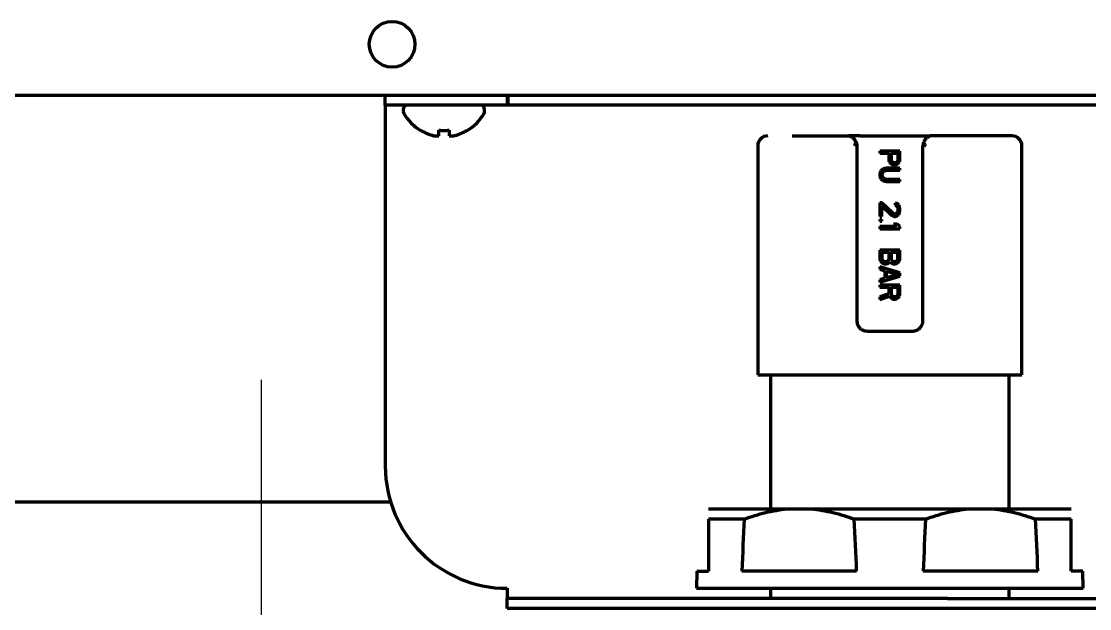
# Model space of a CAD drawing. Header units: inches. Extents: x -3055 to 7244, y 299 to 5591.
# Drawn here: x 6903.1 to 7008.2, y 2094.1 to 2151.9 of the extents above; entities that cross this region are included whole.
import ezdxf

# ---------------------------------------------------------------- set-up
doc = ezdxf.new("R2010")
doc.units = ezdxf.units.IN

# ---------------------------------------------------------------- blocks, each defined once
blk = doc.blocks.new('A$C773D0E90')
at = {"color": 4}
for p, q in [((0, 50), (0, -50)), ((-50, 0), (50, 0))]:
    blk.add_line(p, q, dxfattribs=at)

msp = doc.modelspace()

# ---------------------------------------------------------------- linework, layer by layer
at = {"linetype": 'Continuous', "lineweight": 70}
for p, q in [((6322.57, 2144.62), (7200.57, 2144.62)), ((6938.9, 2143.62), (6938.9, 2144.62)), ((6950.9, 2144.62), (6950.9, 2143.62)), ((6950.97, 2144.62), (6950.97, 2143.62)), ((6938.9, 2143.62), (6938.9, 2142.62)), ((6942.9, 2143.62), (6938.9, 2143.62)), ((6950.9, 2143.62), (6942.9, 2143.62)), ((6950.97, 2143.62), (6950.9, 2143.62)), ((7034.47, 2143.62), (6950.97, 2143.62)), ((6938.9, 2142.62), (6938.9, 2108.12)), ((6940.67, 2143.22), (6940.67, 2143.02)), ((6948.67, 2143.02), (6948.67, 2143.22)), ((6942.37, 2141.15), (6942.37, 2141.18)), ((6946.97, 2141.18), (6946.97, 2141.15)), ((6978.94, 2140.62), (6984.53, 2140.62)), ((6985.66, 2140.62), (6984.52, 2140.62)), ((6985.66, 2140.62), (6985.82, 2140.62)), ((6985.82, 2140.62), (6991.33, 2140.62)), ((6991.33, 2140.62), (6992.62, 2140.62)), ((7000.57, 2140.62), (6992.62, 2140.62)), ((6975.57, 2139.62), (6975.57, 2117.12)), ((6985.32, 2139.62), (6985.32, 2122.42)), ((6991.82, 2122.42), (6991.82, 2139.62)), ((7001.57, 2117.12), (7001.57, 2139.62)), ((6989.57, 2139.12), (6987.57, 2139.12)), ((6987.57, 2139.12), (6987.57, 2138.9)), ((6987.57, 2138.9), (6988.47, 2138.9)), ((6988.47, 2138.9), (6988.47, 2138.23)), ((6988.47, 2138.23), (6988.51, 2138.05)), ((6988.72, 2138.9), (6989.36, 2138.9)), ((6988.72, 2138.2), (6988.72, 2138.9)), ((6989.36, 2138.9), (6989.36, 2138.2)), ((6989.53, 2138.05), (6989.57, 2138.23)), ((6989.57, 2138.23), (6989.57, 2139.12)), ((6987.7, 2137.19), (6987.62, 2137.04)), ((6987.87, 2137.34), (6987.7, 2137.19)), ((6988.04, 2137.42), (6987.87, 2137.34)), ((6987.96, 2137.12), (6988.08, 2137.19)), ((6988.25, 2137.45), (6988.04, 2137.42)), ((6988.08, 2137.19), (6988.25, 2137.23)), ((6989.57, 2137.45), (6988.25, 2137.45)), ((6988.25, 2137.23), (6989.57, 2137.23)), ((6988.51, 2138.05), (6988.64, 2137.9)), ((6988.64, 2137.9), (6988.81, 2137.79)), ((6988.76, 2138.08), (6988.72, 2138.2)), ((6988.85, 2138.01), (6988.76, 2138.08)), ((6988.81, 2137.79), (6988.93, 2137.75)), ((6988.98, 2137.97), (6988.85, 2138.01)), ((6988.93, 2137.75), (6989.1, 2137.75)), ((6989.1, 2137.97), (6988.98, 2137.97)), ((6989.23, 2138.01), (6989.1, 2137.97)), ((6989.1, 2137.75), (6989.23, 2137.79)), ((6989.32, 2138.08), (6989.23, 2138.01)), ((6989.23, 2137.79), (6989.4, 2137.9)), ((6989.36, 2138.2), (6989.32, 2138.08)), ((6989.4, 2137.9), (6989.53, 2138.05)), ((6989.57, 2137.23), (6989.57, 2137.45)), ((6987.62, 2137.04), (6987.57, 2136.86)), ((6987.57, 2136.86), (6987.57, 2136.71)), ((6987.57, 2136.71), (6987.62, 2136.52)), ((6987.62, 2136.52), (6987.7, 2136.38)), ((6987.7, 2136.38), (6987.87, 2136.23)), ((6987.83, 2136.86), (6987.87, 2137.01)), ((6987.83, 2136.71), (6987.83, 2136.86)), ((6987.87, 2136.56), (6987.83, 2136.71)), ((6987.87, 2137.01), (6987.96, 2137.12)), ((6987.96, 2136.45), (6987.87, 2136.56)), ((6987.87, 2136.23), (6988.04, 2136.15)), ((6988.08, 2136.38), (6987.96, 2136.45)), ((6988.04, 2136.15), (6988.25, 2136.12)), ((6988.25, 2136.34), (6988.08, 2136.38)), ((6989.57, 2136.34), (6988.25, 2136.34)), ((6988.25, 2136.12), (6989.57, 2136.12)), ((6989.57, 2136.12), (6989.57, 2136.34)), ((6987.79, 2134.04), (6987.57, 2134.04)), ((6987.57, 2134.04), (6987.57, 2132.7)), ((6988.85, 2133), (6987.79, 2134.04)), ((6989.1, 2134), (6989.1, 2133.81)), ((6989.28, 2133.96), (6989.1, 2134)), ((6987.79, 2133.74), (6988.72, 2132.81)), ((6987.79, 2132.7), (6987.79, 2133.74)), ((6989.02, 2132.92), (6988.85, 2133)), ((6989.1, 2133.81), (6989.23, 2133.74)), ((6989.23, 2133), (6989.1, 2132.92)), ((6989.23, 2133.74), (6989.32, 2133.63)), ((6989.32, 2133.11), (6989.23, 2133)), ((6989.45, 2133.81), (6989.28, 2133.96)), ((6989.32, 2133.63), (6989.36, 2133.44)), ((6989.36, 2133.29), (6989.32, 2133.11)), ((6989.36, 2133.44), (6989.36, 2133.29)), ((6989.53, 2133.66), (6989.45, 2133.81)), ((6989.45, 2132.88), (6989.53, 2133.03)), ((6989.57, 2133.4), (6989.53, 2133.66)), ((6989.53, 2133.03), (6989.57, 2133.26)), ((6989.57, 2133.26), (6989.57, 2133.4)), ((6987.57, 2132.7), (6987.79, 2132.7)), ((6987.79, 2132.4), (6987.57, 2132.4)), ((6987.57, 2132.4), (6987.57, 2132.22)), ((6987.57, 2132.22), (6987.79, 2132.22)), ((6987.79, 2132.22), (6987.79, 2132.4)), ((6988.72, 2132.81), (6988.85, 2132.74)), ((6988.85, 2132.74), (6989.02, 2132.7)), ((6989.28, 2131.92), (6988.93, 2131.92)), ((6988.93, 2131.92), (6989.23, 2131.7)), ((6989.1, 2132.92), (6989.02, 2132.92)), ((6989.02, 2132.7), (6989.1, 2132.7)), ((6989.1, 2132.7), (6989.28, 2132.74)), ((6989.28, 2132.74), (6989.45, 2132.88)), ((6989.57, 2131.7), (6989.28, 2131.92)), ((6987.57, 2131.7), (6987.57, 2131.47)), ((6989.23, 2131.7), (6987.57, 2131.7)), ((6987.57, 2131.47), (6989.57, 2131.47)), ((6989.57, 2131.47), (6989.57, 2131.7)), ((6987.57, 2129.39), (6987.57, 2128.5)), ((6989.57, 2129.39), (6987.57, 2129.39)), ((6987.83, 2128.47), (6987.83, 2129.17)), ((6987.83, 2129.17), (6988.47, 2129.17)), ((6988.47, 2129.17), (6988.47, 2128.47)), ((6988.72, 2128.47), (6988.72, 2129.17)), ((6988.72, 2129.17), (6989.32, 2129.17)), ((6989.32, 2129.17), (6989.32, 2128.47)), ((6989.57, 2128.5), (6989.57, 2129.39)), ((6987.57, 2128.5), (6987.62, 2128.32)), ((6989.57, 2127.13), (6987.57, 2127.72)), ((6987.57, 2127.72), (6987.57, 2127.5)), ((6987.62, 2128.32), (6987.74, 2128.17)), ((6987.74, 2128.17), (6987.91, 2128.06)), ((6987.87, 2128.35), (6987.83, 2128.47)), ((6987.96, 2128.28), (6987.87, 2128.35)), ((6987.91, 2128.06), (6988.04, 2128.02)), ((6988.08, 2128.24), (6987.96, 2128.28)), ((6988.04, 2128.02), (6988.25, 2128.02)), ((6988.21, 2128.24), (6988.08, 2128.24)), ((6988.34, 2128.28), (6988.21, 2128.24)), ((6988.25, 2128.02), (6988.38, 2128.06)), ((6988.42, 2128.35), (6988.34, 2128.28)), ((6988.38, 2128.06), (6988.55, 2128.17)), ((6988.47, 2128.47), (6988.42, 2128.35)), ((6988.55, 2128.17), (6988.59, 2128.24)), ((6988.59, 2128.24), (6988.64, 2128.17)), ((6988.64, 2128.17), (6988.81, 2128.06)), ((6988.76, 2128.35), (6988.72, 2128.47)), ((6988.85, 2128.28), (6988.76, 2128.35)), ((6988.81, 2128.06), (6988.93, 2128.02)), ((6988.98, 2128.24), (6988.85, 2128.28)), ((6988.93, 2128.02), (6989.1, 2128.02)), ((6989.06, 2128.24), (6988.98, 2128.24)), ((6989.19, 2128.28), (6989.06, 2128.24)), ((6989.1, 2128.02), (6989.23, 2128.06)), ((6989.28, 2128.35), (6989.19, 2128.28)), ((6989.23, 2128.06), (6989.4, 2128.17)), ((6989.32, 2128.47), (6989.28, 2128.35)), ((6989.4, 2128.17), (6989.53, 2128.32)), ((6989.53, 2128.32), (6989.57, 2128.5)), ((6987.57, 2127.5), (6988.08, 2127.35)), ((6987.57, 2126.24), (6989.57, 2126.83)), ((6988.08, 2127.35), (6988.08, 2126.61)), ((6988.25, 2126.65), (6988.25, 2127.31)), ((6988.25, 2127.31), (6989.4, 2126.98)), ((6989.4, 2126.98), (6988.25, 2126.65)), ((6989.57, 2126.83), (6989.57, 2127.13)), ((6988.08, 2126.61), (6987.57, 2126.46)), ((6987.57, 2126.46), (6987.57, 2126.24)), ((6987.57, 2125.94), (6987.57, 2125.72)), ((6989.57, 2125.94), (6987.57, 2125.94)), ((6987.57, 2125.72), (6988.47, 2125.72)), ((6988.47, 2125.72), (6988.47, 2125.09)), ((6988.72, 2125.01), (6988.72, 2125.72)), ((6988.72, 2125.72), (6989.36, 2125.72)), ((6989.36, 2125.72), (6989.36, 2125.01)), ((6989.57, 2125.05), (6989.57, 2125.94)), ((6988.47, 2125.09), (6987.57, 2124.79)), ((6987.57, 2124.53), (6988.55, 2124.86)), ((6987.57, 2124.79), (6987.57, 2124.53)), ((6988.55, 2124.86), (6988.64, 2124.71)), ((6988.64, 2124.71), (6988.81, 2124.6)), ((6988.76, 2124.9), (6988.72, 2125.01)), ((6988.85, 2124.83), (6988.76, 2124.9)), ((6988.81, 2124.6), (6988.93, 2124.57)), ((6988.98, 2124.79), (6988.85, 2124.83)), ((6988.93, 2124.57), (6989.1, 2124.57)), ((6989.1, 2124.79), (6988.98, 2124.79)), ((6989.23, 2124.83), (6989.1, 2124.79)), ((6989.1, 2124.57), (6989.23, 2124.6)), ((6989.32, 2124.9), (6989.23, 2124.83)), ((6989.23, 2124.6), (6989.4, 2124.71)), ((6989.36, 2125.01), (6989.32, 2124.9)), ((6989.4, 2124.71), (6989.53, 2124.86)), ((6989.53, 2124.86), (6989.57, 2125.05)), ((6986.32, 2121.42), (6990.82, 2121.42)), ((6975.57, 2117.12), (7001.57, 2117.12)), ((6976.82, 2117.12), (6976.82, 2103.92)), ((7000.32, 2103.92), (7000.32, 2117.12)), ((6821.86, 2104.62), (6939.42, 2104.62)), ((6970.72, 2103.92), (6978.49, 2103.92)), ((6978.49, 2103.92), (6980.81, 2103.92)), ((6980.81, 2103.92), (6996.34, 2103.92)), ((6996.34, 2103.92), (6998.66, 2103.92)), ((6998.66, 2103.92), (7006.42, 2103.92)), ((6974.22, 2102.92), (6970.72, 2102.92)), ((6970.72, 2102.92), (6970.72, 2097.82)), ((6992.07, 2102.92), (6985.07, 2102.92)), ((7006.42, 2102.92), (7002.92, 2102.92)), ((7006.42, 2097.82), (7006.42, 2102.92)), ((6969.57, 2097.82), (6969.54, 2096.12)), ((6969.57, 2097.82), (6970.72, 2097.82)), ((6985.3, 2097.82), (6973.99, 2097.82)), ((7003.15, 2097.82), (6991.84, 2097.82)), ((7007.58, 2097.82), (7006.42, 2097.82)), ((7007.61, 2096.12), (7007.58, 2097.82)), ((6950.9, 2096.12), (6950.9, 2095.12)), ((6982.9, 2095.12), (6950.9, 2095.12)), ((6950.9, 2094.12), (6950.9, 2095.12)), ((6969.54, 2096.12), (7007.61, 2096.12)), ((6976.82, 2096.12), (6976.82, 2095.12)), ((6994.24, 2095.12), (6982.9, 2095.12)), ((6994.24, 2095.12), (7026.24, 2095.12)), ((7000.32, 2095.12), (7000.32, 2096.12)), ((6982.9, 2094.12), (6950.9, 2094.12)), ((6994.24, 2094.12), (6982.9, 2094.12)), ((7026.24, 2094.12), (6994.24, 2094.12))]:
    msp.add_line(p, q, dxfattribs=at)
msp.add_circle((6939.57, 2149.62), 2.25, dxfattribs=at)
for centre, radius, start, end in [((6941.07, 2143.22), 0.4, 90, 180), ((6948.27, 2143.22), 0.4, 0, 90), ((6941.07, 2143.02), 0.4, 180, 210.3012), ((6944.87, 2145.24), 4.8, 210.3012, 238.6273), ((6944.47, 2145.24), 4.8, 301.3727, 329.6988), ((6948.27, 2143.02), 0.4, 329.6988, 0), ((6976.57, 2139.62), 1, 90.0015, 180), ((7000.57, 2139.62), 1, 0, 90), ((6950.9, 2108.12), 12, 180, 270)]:
    msp.add_arc(centre, radius, start, end, dxfattribs=at)
for centre, major_axis, start_param, end_param in [((9309.81, 1960.82), (0, 2700.64), 1.518154, 1.520046), ((4649.49, 1960.82), (0, 2700.64), 4.76314, 4.765031), ((9327.66, 1960.82), (0, -2700.64), 4.659747, 4.661638), ((4667.34, 1960.82), (0, -2700.64), 1.621547, 1.623438)]:
    msp.add_ellipse(centre, major_axis=major_axis, ratio=0.866025, start_param=start_param, end_param=end_param, dxfattribs=at)
for points, knots in [([(6942.37, 2141.18), (6942.58, 2141.05), (6942.79, 2140.95), (6943.11, 2140.81), (6943.22, 2140.77), (6943.44, 2140.69), (6943.56, 2140.66), (6943.67, 2140.63)], [0, 0, 0, 0, 0.5, 0.5, 0.75, 0.75, 1, 1, 1, 1]), ([(6945.17, 2141.18), (6945.17, 2141.05), (6945.17, 2140.95), (6945.17, 2140.81), (6945.17, 2140.77), (6945.17, 2140.69), (6945.17, 2140.66), (6945.17, 2140.63)], [0, 0, 0, 0, 0.5, 0.5, 0.75, 0.75, 1, 1, 1, 1]), ([(6984.85, 2140.47), (6984.83, 2140.49), (6984.77, 2140.52), (6984.7, 2140.57), (6984.63, 2140.6), (6984.58, 2140.62), (6984.54, 2140.62), (6984.53, 2140.62), (6984.53, 2140.62), (6984.53, 2140.62)], [0, 0, 0, 0, 0.199998, 0.399997, 0.599995, 0.799994, 0.999992, 0.999992, 1, 1, 1, 1]), ([(6985.24, 2140.01), (6985.23, 2140.04), (6985.22, 2140.07), (6985.19, 2140.12), (6985.18, 2140.14), (6985.15, 2140.19), (6985.13, 2140.21), (6985.1, 2140.25), (6985.09, 2140.27), (6985.05, 2140.31), (6985.04, 2140.33), (6985, 2140.36), (6984.98, 2140.38), (6984.93, 2140.42), (6984.89, 2140.45), (6984.85, 2140.47)], [0, 0, 0, 0, 0.125, 0.125, 0.25, 0.25, 0.375, 0.375, 0.5, 0.5, 0.625, 0.625, 0.75, 0.75, 1, 1, 1, 1]), ([(6992.29, 2140.47), (6992.25, 2140.45), (6992.22, 2140.42), (6992.15, 2140.36), (6992.11, 2140.33), (6992.06, 2140.27), (6992.04, 2140.25), (6992.01, 2140.21), (6992, 2140.19), (6991.95, 2140.12), (6991.93, 2140.07), (6991.9, 2140.01)], [0, 0, 0, 0, 0.25, 0.25, 0.5, 0.5, 0.625, 0.625, 0.75, 0.75, 1, 1, 1, 1]), ([(6985.24, 2140.01), (6985.23, 2139.98), (6985.22, 2139.95), (6985.19, 2139.88), (6985.17, 2139.85), (6985.14, 2139.79), (6985.13, 2139.75), (6985.1, 2139.69), (6985.08, 2139.66), (6985.07, 2139.62)], [0, 0, 0, 0, 0.25, 0.25, 0.5, 0.5, 0.75, 0.75, 1, 1, 1, 1]), ([(6985.24, 2140.01), (6985.26, 2139.98), (6985.27, 2139.95), (6985.29, 2139.88), (6985.3, 2139.85), (6985.31, 2139.79), (6985.31, 2139.75), (6985.32, 2139.69), (6985.32, 2139.66), (6985.32, 2139.62)], [0, 0, 0, 0, 0.25, 0.25, 0.5, 0.5, 0.75, 0.75, 1, 1, 1, 1]), ([(6991.9, 2140.01), (6991.89, 2139.98), (6991.88, 2139.95), (6991.86, 2139.88), (6991.85, 2139.85), (6991.84, 2139.79), (6991.83, 2139.75), (6991.83, 2139.71), (6991.83, 2139.69), (6991.82, 2139.66), (6991.82, 2139.66), (6991.82, 2139.64), (6991.82, 2139.63), (6991.82, 2139.62)], [0, 0, 0, 0, 0.25, 0.25, 0.5, 0.5, 0.75, 0.75, 0.875, 0.875, 0.9375, 0.9375, 1, 1, 1, 1]), ([(6992.08, 2139.62), (6992.07, 2139.63), (6992.07, 2139.64), (6992.06, 2139.66), (6992.06, 2139.66), (6992.05, 2139.69), (6992.04, 2139.71), (6992.02, 2139.75), (6992, 2139.79), (6991.97, 2139.85), (6991.96, 2139.88), (6991.93, 2139.95), (6991.92, 2139.98), (6991.9, 2140.01)], [0, 0, 0, 0, 0.0625, 0.0625, 0.125, 0.125, 0.25, 0.25, 0.5, 0.5, 0.75, 0.75, 1, 1, 1, 1]), ([(6985.32, 2122.42), (6985.32, 2122.36), (6985.33, 2122.29), (6985.35, 2122.21), (6985.35, 2122.19), (6985.36, 2122.16), (6985.37, 2122.11), (6985.4, 2122.03), (6985.43, 2121.97), (6985.46, 2121.92), (6985.48, 2121.89), (6985.53, 2121.81), (6985.57, 2121.76), (6985.64, 2121.69), (6985.67, 2121.67), (6985.72, 2121.63), (6985.75, 2121.61), (6985.83, 2121.55), (6985.88, 2121.52), (6985.96, 2121.49), (6985.97, 2121.49), (6986, 2121.48), (6986.02, 2121.47), (6986.07, 2121.46), (6986.1, 2121.45), (6986.19, 2121.43), (6986.26, 2121.42), (6986.32, 2121.42)], [0, 0, 0, 0, 0.125, 0.125, 0.15625, 0.15625, 0.1875, 0.25, 0.3125, 0.3125, 0.375, 0.375, 0.5, 0.5, 0.5625, 0.5625, 0.625, 0.625, 0.75, 0.75, 0.78125, 0.78125, 0.8125, 0.8125, 0.875, 0.875, 1, 1, 1, 1]), ([(6990.82, 2121.42), (6990.89, 2121.42), (6990.95, 2121.43), (6991.03, 2121.45), (6991.05, 2121.45), (6991.08, 2121.46), (6991.13, 2121.47), (6991.2, 2121.5), (6991.26, 2121.52), (6991.31, 2121.55), (6991.32, 2121.56), (6991.35, 2121.57), (6991.36, 2121.58), (6991.43, 2121.63), (6991.48, 2121.67), (6991.55, 2121.73), (6991.57, 2121.76), (6991.6, 2121.8), (6991.61, 2121.81), (6991.63, 2121.84), (6991.64, 2121.85), (6991.69, 2121.92), (6991.72, 2121.97), (6991.75, 2122.05), (6991.76, 2122.07), (6991.77, 2122.1), (6991.77, 2122.11), (6991.79, 2122.16), (6991.8, 2122.19), (6991.82, 2122.29), (6991.82, 2122.36), (6991.82, 2122.42)], [0, 0, 0, 0, 0.125, 0.125, 0.15625, 0.15625, 0.1875, 0.25, 0.3125, 0.3125, 0.34375, 0.34375, 0.375, 0.375, 0.5, 0.5, 0.5625, 0.5625, 0.59375, 0.59375, 0.625, 0.625, 0.75, 0.75, 0.78125, 0.78125, 0.8125, 0.8125, 0.875, 0.875, 1, 1, 1, 1]), ([(6974.22, 2102.92), (6974.92, 2103.18), (6975.62, 2103.4), (6977.04, 2103.74), (6977.76, 2103.86), (6978.49, 2103.92)], [0, 0, 0, 0, 0.5, 0.5, 1, 1, 1, 1]), ([(6980.81, 2103.92), (6981.54, 2103.86), (6982.26, 2103.74), (6983.68, 2103.4), (6984.38, 2103.18), (6985.07, 2102.92)], [0, 0, 0, 0, 0.5, 0.5, 1, 1, 1, 1]), ([(6992.07, 2102.92), (6992.77, 2103.18), (6993.47, 2103.4), (6994.89, 2103.74), (6995.61, 2103.86), (6996.34, 2103.92)], [0, 0, 0, 0, 0.5, 0.5, 1, 1, 1, 1]), ([(6998.66, 2103.92), (6999.39, 2103.86), (7000.11, 2103.74), (7001.53, 2103.4), (7002.23, 2103.18), (7002.92, 2102.92)], [0, 0, 0, 0, 0.5, 0.5, 1, 1, 1, 1])]:
    msp.add_open_spline(points, degree=3, knots=knots, dxfattribs=at)
for points in [[(6943.67, 2140.63), (6943.7, 2140.62), (6943.74, 2140.62), (6943.82, 2140.61), (6943.89, 2140.61), (6943.96, 2140.61), (6944.03, 2140.61), (6944.1, 2140.62), (6944.15, 2140.62), (6944.17, 2140.63)], [(6944.17, 2140.63), (6944.17, 2140.64), (6944.17, 2140.67), (6944.17, 2140.72), (6944.17, 2140.78), (6944.17, 2140.84), (6944.17, 2140.91), (6944.17, 2140.98), (6944.17, 2141.07), (6944.17, 2141.14), (6944.17, 2141.18)], [(6944.17, 2141.18), (6944.34, 2141.16), (6944.67, 2141.13), (6945.01, 2141.16), (6945.17, 2141.18)], [(6945.17, 2140.63), (6945.2, 2140.62), (6945.25, 2140.62), (6945.32, 2140.61), (6945.4, 2140.61), (6945.47, 2140.61), (6945.54, 2140.61), (6945.6, 2140.62), (6945.65, 2140.62), (6945.67, 2140.63)], [(6945.67, 2140.63), (6945.73, 2140.64), (6945.84, 2140.67), (6946, 2140.72), (6946.16, 2140.78), (6946.31, 2140.84), (6946.46, 2140.91), (6946.62, 2140.98), (6946.79, 2141.07), (6946.91, 2141.14), (6946.97, 2141.18)], [(6992.62, 2140.62), (6992.59, 2140.62), (6992.53, 2140.61), (6992.42, 2140.55), (6992.34, 2140.5), (6992.29, 2140.47)]]:
    msp.add_open_spline(points, degree=3, dxfattribs=at)

# ---------------------------------------------------------------- block references
msp.add_blockref('A$C773D0E90', (6926.67, 2066.62))

doc.saveas('drawing.dxf')
